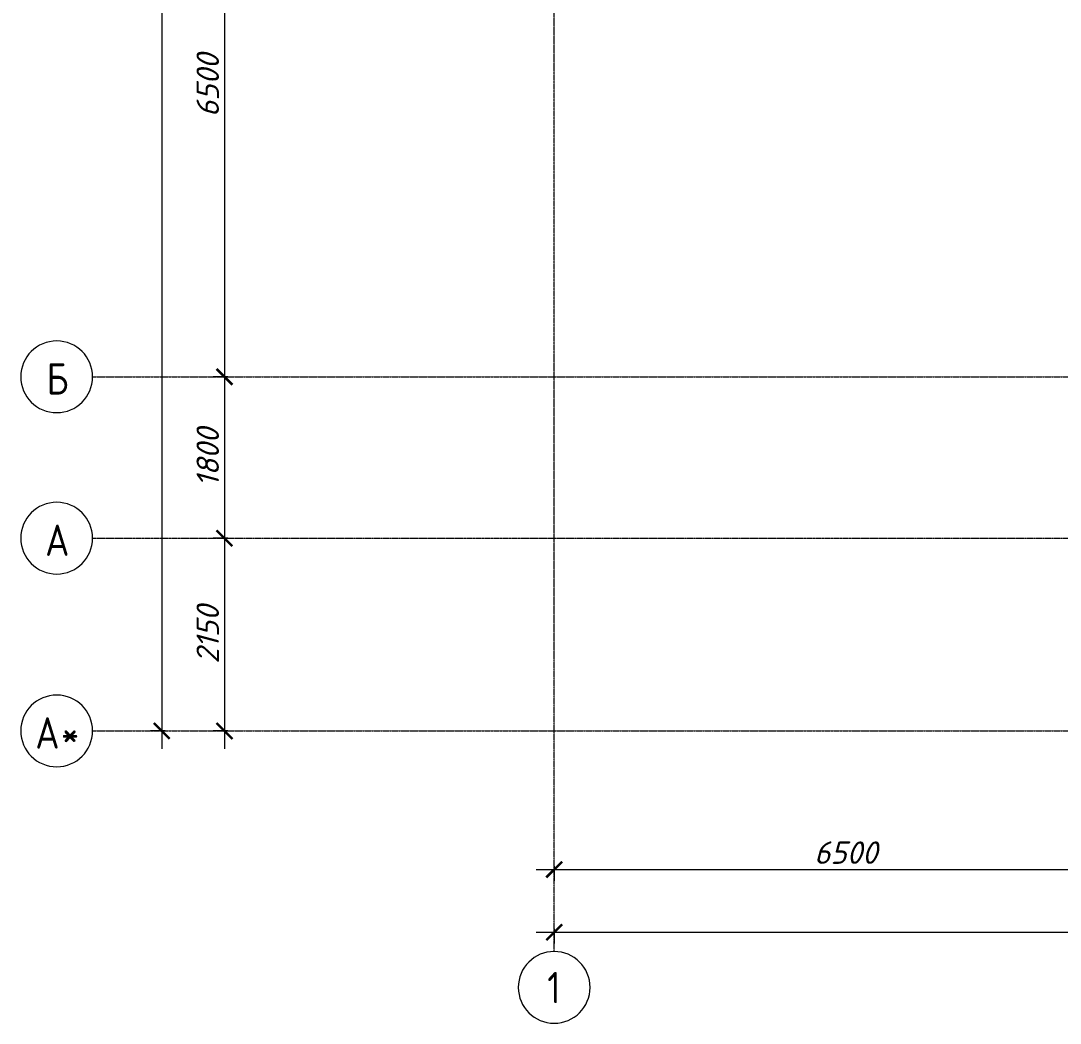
# Model space of a CAD drawing. Header units: millimetres. Extents: x 749182 to 2267578, y 70462 to 311449.
# Drawn here: x 1946334 to 1957921, y 70513 to 81695 of the extents above; entities that cross this region are included whole.
import ezdxf

# ---------------------------------------------------------------- set-up
doc = ezdxf.new("R2010")
doc.units = ezdxf.units.MM
doc.linetypes.add('ADSK_Линия сетки', pattern=[25, 20, -2.5, 0, -2.5])
doc.linetypes.add('осеваяX2', pattern=[4, 2.5, -0.5, 0.5, -0.5])
doc.layers.get('Defpoints').update_dxf_attribs({"color": 255})
doc.layers.add('Оси', color=165, linetype='осеваяX2', lineweight=13)
doc.layers.add('размеры', color=7, linetype='Continuous', lineweight=9)
doc.styles.add('М2', font='isocpeui.ttf')
doc.dimstyles.new('SPDS 1_100', dxfattribs={"dimscale": 100, "dimtxt": 2.5, "dimasz": 1.77, "dimexe": 1.25, "dimexo": 0.625, "dimtad": 1, "dimdec": 0, "dimrnd": 0.001, "dimzin": 9, "dimtxsty": 'М2', "dimblk": 'ARCHTICK', "dimcen": 2.5, "dimdle": 2, "dimclrt": 256, "dimadec": 0, "dimazin": 2, "dimtfac": 0.75, "dimtdec": 0, "dimtmove": 1, "dimatfit": 3, "dimfxl": 0, "dimtolj": 1, "dimlwd": 9, "dimlwe": 9, "dimarcsym": 0})

# ---------------------------------------------------------------- blocks, each defined once
blk = doc.blocks.new('Ось сетки - Круг_Ø8 мм-6577-01 План 1-го этажа маркировочный')
at = {"layer": 'Оси', "linetype": 'Continuous', "lineweight": 20}
for start, end in [(360, 180), (180, 360)]:
    blk.add_arc((0, 0), 4, start, end, dxfattribs=at)
blk = doc.blocks.new('_ArchTick')
at = {"color": 0, "linetype": 'ByBlock', "const_width": 0.15}
blk.add_lwpolyline([(-0.5, -0.5), (0.5, 0.5)], dxfattribs=at)
blk = doc.blocks.new('*D2872')
at = {"layer": 'Defpoints', "color": 0, "lineweight": 20, "transparency": 16777216}
for p in [(1952280, 72328), (1958780, 72328), (1958780, 72228)]:
    blk.add_point(p, dxfattribs=at)
at = {"layer": 'размеры', "color": 0, "lineweight": 9, "transparency": 16777216}
for p, q in [((1952080, 72228), (1958980, 72228)), ((1952280, 72266), (1952280, 72103)), ((1958780, 72266), (1958780, 72103))]:
    blk.add_line(p, q, dxfattribs=at)
at = {"layer": 'размеры', "color": 0, "lineweight": 9, "transparency": 16777216, "xscale": 177, "yscale": 177, "zscale": 177, "rotation": 180}
blk.add_blockref('_ArchTick', (1952280, 72228), dxfattribs=at)
at = {"layer": 'размеры', "color": 0, "lineweight": 9, "transparency": 16777216, "xscale": 177, "yscale": 177, "zscale": 177}
blk.add_blockref('_ArchTick', (1958780, 72228), dxfattribs=at)
at = {"layer": 'размеры', "lineweight": 20, "transparency": 16777216, "insert": (1955530, 72416), "char_height": 250, "width": 605.47, "attachment_point": 5, "style": 'М2'}
blk.add_mtext('\\A1;6500', dxfattribs=at)
blk = doc.blocks.new('*D2887')
at = {"layer": 'Defpoints', "color": 0, "lineweight": 20, "transparency": 16777216}
for p in [(1948705, 84223), (1948605, 77723), (1948705, 77723)]:
    blk.add_point(p, dxfattribs=at)
at = {"layer": 'размеры', "color": 0, "lineweight": 9, "transparency": 16777216}
for p, q in [((1948605, 84423), (1948605, 77523)), ((1948643, 84223), (1948480, 84223)), ((1948643, 77723), (1948480, 77723))]:
    blk.add_line(p, q, dxfattribs=at)
at = {"layer": 'размеры', "color": 0, "lineweight": 9, "transparency": 16777216, "xscale": 177, "yscale": 177, "zscale": 177}
for p, rotation in [((1948605, 84223), 90), ((1948605, 77723), 270)]:
    blk.add_blockref('_ArchTick', p, dxfattribs=dict(at, rotation=rotation))
at = {"layer": 'размеры', "lineweight": 20, "transparency": 16777216, "insert": (1948418, 80973), "char_height": 250, "width": 605.47, "attachment_point": 5, "rotation": 90, "style": 'М2'}
blk.add_mtext('\\A1;6500', dxfattribs=at)
blk = doc.blocks.new('*D2888')
at = {"layer": 'Defpoints', "color": 0, "lineweight": 20, "transparency": 16777216}
for p in [(1948705, 77723), (1948605, 75923), (1948705, 75923)]:
    blk.add_point(p, dxfattribs=at)
at = {"layer": 'размеры', "color": 0, "lineweight": 9, "transparency": 16777216}
for p, q in [((1948605, 77923), (1948605, 75723)), ((1948643, 77723), (1948480, 77723)), ((1948643, 75923), (1948480, 75923))]:
    blk.add_line(p, q, dxfattribs=at)
at = {"layer": 'размеры', "color": 0, "lineweight": 9, "transparency": 16777216, "xscale": 177, "yscale": 177, "zscale": 177}
for p, rotation in [((1948605, 77723), 90), ((1948605, 75923), 270)]:
    blk.add_blockref('_ArchTick', p, dxfattribs=dict(at, rotation=rotation))
at = {"layer": 'размеры', "lineweight": 20, "transparency": 16777216, "insert": (1948418, 76823), "char_height": 250, "width": 560.47, "attachment_point": 5, "rotation": 90, "style": 'М2'}
blk.add_mtext('\\A1;1800', dxfattribs=at)
blk = doc.blocks.new('*D2889')
at = {"layer": 'Defpoints', "color": 0, "lineweight": 20, "transparency": 16777216}
for p in [(1948705, 75923), (1948605, 73773), (1948705, 73773)]:
    blk.add_point(p, dxfattribs=at)
at = {"layer": 'размеры', "color": 0, "lineweight": 9, "transparency": 16777216}
for p, q in [((1948605, 76123), (1948605, 73573)), ((1948643, 75923), (1948480, 75923)), ((1948643, 73773), (1948480, 73773))]:
    blk.add_line(p, q, dxfattribs=at)
at = {"layer": 'размеры', "color": 0, "lineweight": 9, "transparency": 16777216, "xscale": 177, "yscale": 177, "zscale": 177}
for p, rotation in [((1948605, 75923), 90), ((1948605, 73773), 270)]:
    blk.add_blockref('_ArchTick', p, dxfattribs=dict(at, rotation=rotation))
at = {"layer": 'размеры', "lineweight": 20, "transparency": 16777216, "insert": (1948418, 74848), "char_height": 250, "width": 560.47, "attachment_point": 5, "rotation": 90, "style": 'М2'}
blk.add_mtext('\\A1;2150', dxfattribs=at)
blk = doc.blocks.new('*D2890')
at = {"layer": 'Defpoints', "color": 0, "lineweight": 20, "transparency": 16777216}
for p in [(1948005, 118973), (1947905, 73773), (1948005, 73773)]:
    blk.add_point(p, dxfattribs=at)
at = {"layer": 'размеры', "color": 0, "lineweight": 9, "transparency": 16777216}
for p, q in [((1947905, 119173), (1947905, 73573)), ((1947943, 118973), (1947780, 118973)), ((1947943, 73773), (1947780, 73773))]:
    blk.add_line(p, q, dxfattribs=at)
at = {"layer": 'размеры', "color": 0, "lineweight": 9, "transparency": 16777216, "xscale": 177, "yscale": 177, "zscale": 177}
for p, rotation in [((1947905, 118973), 90), ((1947905, 73773), 270)]:
    blk.add_blockref('_ArchTick', p, dxfattribs=dict(at, rotation=rotation))
at = {"layer": 'размеры', "lineweight": 20, "transparency": 16777216, "insert": (1947718, 96373), "char_height": 250, "width": 777.3, "attachment_point": 5, "rotation": 90, "style": 'М2'}
blk.add_mtext('\\A1;45200', dxfattribs=at)
blk = doc.blocks.new('*D2891')
at = {"layer": 'Defpoints', "color": 0, "lineweight": 20, "transparency": 16777216}
for p in [(1952280, 71628), (2014130, 71628), (2014130, 71528)]:
    blk.add_point(p, dxfattribs=at)
at = {"layer": 'размеры', "color": 0, "lineweight": 9, "transparency": 16777216}
for p, q in [((1952080, 71528), (2014330, 71528)), ((1952280, 71566), (1952280, 71403)), ((2014130, 71566), (2014130, 71403))]:
    blk.add_line(p, q, dxfattribs=at)
at = {"layer": 'размеры', "color": 0, "lineweight": 9, "transparency": 16777216, "xscale": 177, "yscale": 177, "zscale": 177, "rotation": 180}
blk.add_blockref('_ArchTick', (1952280, 71528), dxfattribs=at)
at = {"layer": 'размеры', "color": 0, "lineweight": 9, "transparency": 16777216, "xscale": 177, "yscale": 177, "zscale": 177}
blk.add_blockref('_ArchTick', (2014130, 71528), dxfattribs=at)
at = {"layer": 'размеры', "lineweight": 20, "transparency": 16777216, "insert": (1983205, 71716), "char_height": 250, "width": 711.84, "attachment_point": 5, "style": 'М2'}
blk.add_mtext('\\A1;61850', dxfattribs=at)

msp = doc.modelspace()

# ---------------------------------------------------------------- linework, layer by layer
at = {"layer": 'Оси', "linetype": 'ADSK_Линия сетки'}
for p, q in [((1952280.1361, 71313.2448), (1952280.1361, 120038.4712)), ((1947134.001, 77723.407), (2009148.6289, 77723.407)), ((1947134.001, 75923.407), (2009148.6289, 75923.407)), ((1947134.001, 73773.407), (1992562.5817, 73773.407))]:
    msp.add_line(p, q, dxfattribs=at)

# ---------------------------------------------------------------- block references
at = {"layer": 'Оси', "lineweight": 20, "xscale": 99.99999999999993, "yscale": 99.99999999999993, "zscale": 99.99999999999993, "rotation": 269.9999999999994}
for p in [(1946734.001, 77723.407), (1946734.001, 75923.407), (1946734.001, 73773.407)]:
    msp.add_blockref('Ось сетки - Круг_Ø8 мм-6577-01 План 1-го этажа маркировочный', p, dxfattribs=at)
at = {"layer": 'Оси', "lineweight": 20, "xscale": 99.99999999999993, "yscale": 99.99999999999993, "zscale": 99.99999999999993}
msp.add_blockref('Ось сетки - Круг_Ø8 мм-6577-01 План 1-го этажа маркировочный', (1952280.1361, 70913.2448), dxfattribs=at)

# ---------------------------------------------------------------- texts
at = {"layer": 'Оси', "char_height": 350, "attachment_point": 1, "style": 'М2'}
for s, insert, width in [('\\fGOST Common|b0|i0|c204|p34|;\\W.9;Б', (1946620.6781, 77875.9939), 310.253062), ('\\fGOST Common|b0|i0|c204|p34|;\\W.9;А', (1946605.8281, 76075.9939), 346.329), ('\\fGOST Common|b0|i0|c204|p34|;\\W.9;А', (1946495.5781, 73925.9939), 346.329), ('\\fGOST Common|b0|i0|c204|p34|;\\W.9;*', (1946781.3281, 73925.9939), 266.961937), ('\\fGOST Common|b0|i0|c204|p34|;\\W.9;1', (1952201.9055, 71085.7782), 187.594875)]:
    msp.add_mtext(s, dxfattribs=dict(at, insert=insert, width=width))

# ---------------------------------------------------------------- dimensions: what is measured, and where the dimension line sits
at = {"layer": 'размеры', "lineweight": 20}
for base, p1, p2, picture, middle in [((1947905.0164, 73773.407), (1948005.0013, 118973.407), (1948005.0013, 73773.407), '*D2890', (1947717.5164, 96373.407)), ((1948605.0164, 77723.407), (1948705.0013, 84223.407), (1948705.0013, 77723.407), '*D2887', (1948417.5164, 80973.407)), ((1948605.0164, 75923.407), (1948705.0013, 77723.407), (1948705.0013, 75923.407), '*D2888', (1948417.5164, 76823.407)), ((1948605.0164, 73773.407), (1948705.0013, 75923.407), (1948705.0013, 73773.407), '*D2889', (1948417.5164, 74848.407))]:
    dim = msp.add_linear_dim(base=base, p1=p1, p2=p2, angle=90, dimstyle='SPDS 1_100', dxfattribs=at)
    dim.commit()
    dim.dimension.update_dxf_attribs({"geometry": picture, "text_midpoint": middle})
for base, p1, p2, picture, middle in [((1958780.1361, 72228.1439), (1952280.1361, 72328.1288), (1958780.1361, 72328.1288), '*D2872', (1955530.1361, 72415.6439)), ((2014130.1361, 71528.1439), (1952280.1361, 71628.1288), (2014130.1361, 71628.1288), '*D2891', (1983205.1361, 71715.6439))]:
    dim = msp.add_linear_dim(base=base, p1=p1, p2=p2, dimstyle='SPDS 1_100', dxfattribs=at)
    dim.commit()
    dim.dimension.update_dxf_attribs({"geometry": picture, "text_midpoint": middle})

doc.saveas('drawing.dxf')
